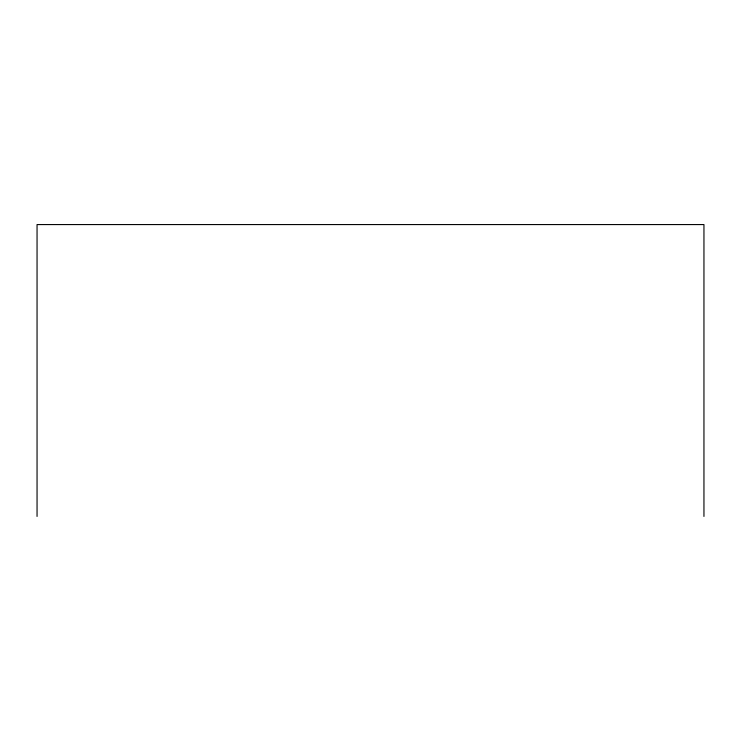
<?xml version="1.0" encoding="UTF-8"?>
<svg xmlns="http://www.w3.org/2000/svg" width="741" height="741" viewBox="0 0 741 741"><rect width="100%" height="100%" fill="white"/><g stroke="black" fill="none" stroke-linecap="round" stroke-linejoin="round"><path stroke-width="1.11" d="M703.95 516.431L703.95 224.569L37.05 224.569L37.05 516.431"/></g></svg>
